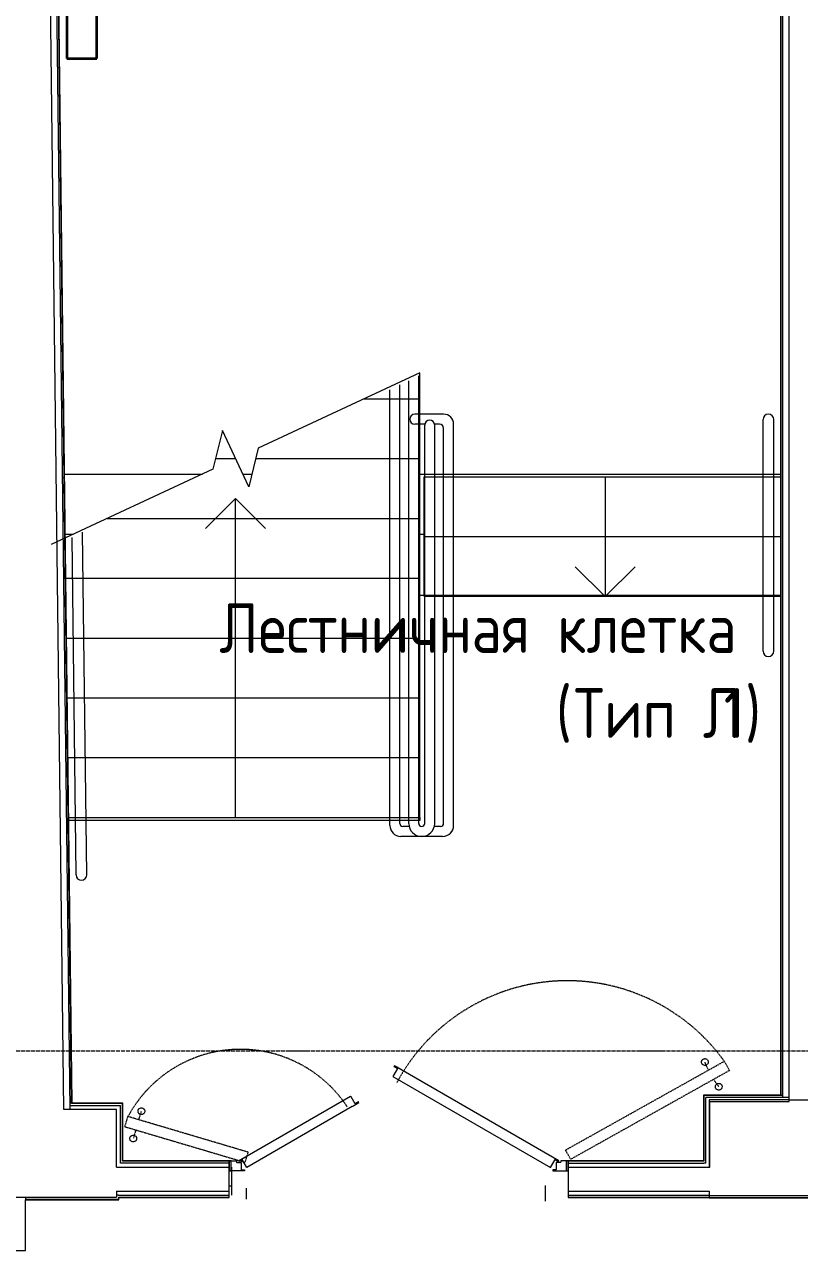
# Model space of a CAD drawing. Header units: millimetres. Extents: x -3929 to 624051, y 52832 to 514950.
# Drawn here: x 214866 to 218753, y 168333 to 174482 of the extents above; entities that cross this region are included whole.
import ezdxf

# ---------------------------------------------------------------- set-up
doc = ezdxf.new("R2010")
doc.units = ezdxf.units.MM
doc.linetypes.add('ADSK_Линия сетки', pattern=[25, 20, -2.5, 0, -2.5])
doc.linetypes.add('ADSK_Штриховая_ш3 п1_5', pattern=[4.5, 3, -1.5])
for name, color, linetype, lineweight in [('Двери', 7, 'Continuous', 9), ('Лестницы', 7, 'Continuous', 9), ('Марки помещений', 7, 'Continuous', 20), ('ОВ-О-Оборудование', 32, 'Continuous', 35), ('Оси', 253, 'Continuous', 9), ('Перекрытие', 7, 'Continuous', 18), ('Стены несущие', 7, 'Continuous', 30), ('Стены отделка', 7, 'Continuous', 30), ('Стены перегородки', 7, 'Continuous', 30), ('Стены штриховка', 7, 'Continuous', 9), ('Стрелки вверх', 7, 'Continuous', 18)]:
    doc.layers.add(name, color=color, linetype=linetype, lineweight=lineweight)
doc.layers.add('Линии', color=7, linetype='Continuous', lineweight=9, true_color=0x00a600)
doc.layers.add('стояки', color=7, linetype='Continuous')
doc.styles.add('GOST Common_2', font='GOST_Common.ttf', dxfattribs={"width": 0.9, "height": 250})

# ---------------------------------------------------------------- blocks, each defined once
blk = doc.blocks.new('*U2948')
at = {"layer": 'ОВ-О-Оборудование', "color": 32, "ltscale": 0.1, "true_color": 0xcd6928}
for p, q in [((900, 75), (-900, 75)), ((-900, 75), (-900, -75)), ((-300, 75), (-300, -75)), ((300, 75), (300, -75)), ((900, -75), (900, 75)), ((-900, -75), (900, -75))]:
    blk.add_line(p, q, dxfattribs=at)
blk = doc.blocks.new('1 этаж')
at = {"layer": 'Двери', "color": 253, "lineweight": 5}
for p, q in [((407475.5, -240970.3), (407453, -241009.3)), ((407460.5, -240956.4), (407458.2, -240960.3)), ((407458.2, -240960.3), (407475.5, -240970.3)), ((408285.8, -241432.9), (407460.5, -240956.4)), ((407453, -241009.3), (408243.7, -241465.8)), ((406677.8, -241432.9), (407240.7, -241107.9)), ((407240.7, -241107.9), (407243, -241111.8)), ((407263, -241146.5), (407243, -241111.8)), ((407248.1, -241160.8), (407282.8, -241140.8)), ((407280.3, -241136.5), (407263, -241146.5)), ((407282.8, -241140.8), (407280.3, -241136.5)), ((407248.1, -241160.8), (406719.9, -241465.8)), ((406631.8, -241482.9), (406631.8, -241432.9)), ((406631.8, -241432.9), (406668, -241432.9)), ((406641.8, -241432.9), (406631.8, -241432.9)), ((406631.8, -241432.9), (406631.8, -241482.9)), ((406641.8, -241482.9), (406641.8, -241432.9)), ((406668, -241432.9), (406668, -241438.4)), ((406670.5, -241440.9), (406691.8, -241440.9)), ((406680, -241436.8), (406677.8, -241432.9)), ((406697.4, -241426.8), (406680, -241436.8)), ((406691.8, -241440.9), (406691.8, -241476.4)), ((406719.9, -241465.8), (406697.4, -241426.8)), ((408243.7, -241465.8), (408266.2, -241426.8)), ((408266.2, -241426.8), (408283.5, -241436.8)), ((408271.8, -241440.9), (408271.8, -241476.4)), ((408293.1, -241440.9), (408271.8, -241440.9)), ((408283.5, -241436.8), (408285.8, -241432.9)), ((408295.6, -241432.9), (408295.6, -241438.4)), ((408331.8, -241432.9), (408295.6, -241432.9)), ((408331.8, -241432.9), (408321.8, -241432.9)), ((408321.8, -241432.9), (408321.8, -241482.9)), ((408331.8, -241482.9), (408331.8, -241432.9)), ((408331.8, -241482.9), (408331.8, -241432.9)), ((406708, -241482.9), (406631.8, -241482.9)), ((406631.8, -241482.9), (406641.8, -241482.9)), ((406694.3, -241478.9), (406708, -241478.9)), ((406708, -241478.9), (406708, -241482.9)), ((408255.6, -241478.9), (408255.6, -241482.9)), ((408269.3, -241478.9), (408255.6, -241478.9)), ((408255.6, -241482.9), (408331.8, -241482.9)), ((408321.8, -241482.9), (408331.8, -241482.9))]:
    blk.add_line(p, q, dxfattribs=at)
for centre, radius, start, end in [((406670.5, -241438.4), 2.52, 180, 270), ((408293.1, -241438.4), 2.52, 270, 0), ((406694.3, -241476.4), 2.5, 180, 270), ((408269.3, -241476.4), 2.5, 270, 0)]:
    blk.add_arc(centre, radius, start, end, dxfattribs=at)
at = {"layer": 'Лестницы', "color": 253, "lineweight": 5}
for p, q in [((407587.4, -237480.1), (406776.9, -237858)), ((407587.4, -237610.8), (407587.4, -237480.1)), ((407307, -237610.8), (407587.4, -237610.8)), ((407307, -237610.8), (407587.4, -237610.8)), ((407587.4, -237910.8), (407587.4, -237610.8)), ((406597.6, -237769.2), (406550.3, -237963.7)), ((406729.6, -238052.4), (406597.6, -237769.2)), ((406776.9, -237858), (406729.6, -238052.4)), ((406563.2, -237910.8), (406663.6, -237910.8)), ((406563.2, -237910.8), (406663.6, -237910.8)), ((406764.1, -237910.8), (407587.4, -237910.8)), ((406764.1, -237910.8), (407587.4, -237910.8)), ((407587.4, -238210.8), (407587.4, -237910.8)), ((406550.3, -237963.7), (405739.8, -238341.6)), ((409396, -238003.3), (407607.4, -238003.3)), ((407607.4, -238003.3), (407607.4, -238303.3)), ((409396, -238003.3), (407607.4, -238003.3)), ((406020.3, -238210.8), (407587.4, -238210.8)), ((406020.3, -238210.8), (407587.4, -238210.8)), ((407587.4, -238510.8), (407587.4, -238210.8)), ((407607.4, -238303.3), (407607.4, -238598.3)), ((409396, -238303.3), (407607.4, -238303.3)), ((409396, -238303.3), (407607.4, -238303.3)), ((405812.4, -238510.8), (407587.4, -238510.8)), ((405812.4, -238510.8), (407587.4, -238510.8)), ((407587.4, -238810.8), (407587.4, -238510.8)), ((409396, -238603.3), (407607.4, -238603.3)), ((405816, -238810.8), (407587.4, -238810.8)), ((405816, -238810.8), (407587.4, -238810.8)), ((407587.4, -239110.8), (407587.4, -238810.8)), ((405819.5, -239110.8), (407587.4, -239110.8)), ((405819.5, -239110.8), (407587.4, -239110.8)), ((407587.4, -239410.8), (407587.4, -239110.8)), ((405823.1, -239410.8), (407587.4, -239410.8)), ((405823.1, -239410.8), (407587.4, -239410.8)), ((407587.4, -239710.8), (407587.4, -239410.8)), ((405826.7, -239710.8), (407587.4, -239710.8)), ((405826.7, -239710.8), (407587.4, -239710.8))]:
    blk.add_line(p, q, dxfattribs=at)
at = {"layer": 'Линии', "color": 253, "lineweight": 5}
for p, q in [((407532.4, -239740.8), (407532.4, -237520.8)), ((407582.4, -239740.8), (407582.4, -237495.8)), ((407437.4, -239750.8), (407437.4, -237565.8)), ((407487.4, -239740.8), (407487.4, -237540.8)), ((407707.4, -237688.3), (407562.4, -237688.3)), ((409309.4, -238876.5), (409309.4, -237715.1)), ((409363, -238876.5), (409363, -237715.1)), ((407612.9, -237738.3), (407562.4, -237738.3)), ((407612.4, -239740.8), (407612.4, -237743.3)), ((407687.4, -237738.3), (407661.9, -237738.3)), ((407662.4, -239740.8), (407662.4, -237743.3)), ((407707.4, -239740.8), (407707.4, -237756.6)), ((407757.4, -239750.8), (407757.4, -237738.3)), ((405863.8, -239999.4), (405843.6, -238305.9)), ((405917.4, -239998.7), (405896.9, -238280.3)), ((407534.2, -239755.8), (407502.4, -239755.8)), ((407692.4, -239755.8), (407660.6, -239755.8)), ((407702.4, -239805.8), (407492.4, -239805.8))]:
    blk.add_line(p, q, dxfattribs=at)
at = {"layer": 'Линии', "color": 253, "linetype": 'ADSK_Штриховая_ш3 п1_5', "lineweight": 5}
for p, q in [((408318.6, -241379.1), (409114.9, -240933.8)), ((409035.1, -240979), (409017.8, -240937.5)), ((409114.9, -240933.8), (409141.4, -240979.7)), ((409141.4, -240979.7), (408344.5, -241425.4)), ((409060.8, -241024.8), (409087.1, -241061.3)), ((406122.7, -241210.6), (406107.6, -241261.4)), ((406727.5, -241389.8), (406122.7, -241210.6)), ((406178.7, -241227.2), (406191.5, -241184)), ((406107.6, -241261.4), (406711.7, -241440.4)), ((406163.6, -241278), (406150.8, -241321.1)), ((406711.7, -241440.4), (406727.5, -241389.8)), ((408344.5, -241425.4), (408318.6, -241379.1)), ((406716.9, -241570.4), (406716.9, -241625.9)), ((408216.9, -241555.9), (408216.9, -241635.9))]:
    blk.add_line(p, q, dxfattribs=at)
for centre in [(409017.8, -240937.5), (409087.1, -241061.3), (406191.5, -241184), (406150.8, -241321.1)]:
    blk.add_circle(centre, 17, dxfattribs=at)
at = {"layer": 'Линии', "color": 253, "lineweight": 5}
for centre, radius, start, end in [((407562.4, -237713.3), 25, 90, 270), ((407707.4, -237738.3), 50, 0, 90), ((409336.2, -237715.1), 26.8, 0, 180), ((407637.4, -237743.3), 25, 0, 180), ((407687.4, -237758.3), 20, 0, 90), ((409336.2, -238876.5), 26.8, 180, 0), ((407502.4, -239740.8), 15, 180, 270), ((407597.4, -239740.8), 65, 180, 0), ((407597.4, -239740.8), 15, 180, 0), ((407692.4, -239740.8), 15, 270, 0), ((407492.4, -239750.8), 55, 180, 270), ((407702.4, -239750.8), 55, 270, 0), ((405890.6, -239999), 26.8, 180.68392, 0.68392)]:
    blk.add_arc(centre, radius, start, end, dxfattribs=at)
at = {"layer": 'Линии', "color": 253, "linetype": 'ADSK_Штриховая_ш3 п1_5', "lineweight": 5}
for centre, radius, start, end in [((408327.2, -241500), 970.1, 35.7071, 151.71677), ((406688.6, -241514.8), 640.9, 33.38099, 151.70631)]:
    blk.add_arc(centre, radius, start, end, dxfattribs=at)
at = {"layer": 'Оси', "color": 253, "linetype": 'ADSK_Линия сетки', "lineweight": 5}
blk.add_line((353580.1, -240881.6), (419809.8, -240881.6), dxfattribs=at)
at = {"layer": 'Перекрытие', "color": 253, "lineweight": 5}
for p, q in [((405806.1, -237988.3), (406497.5, -237988.3)), ((406699.7, -237988.3), (406745.2, -237988.3)), ((407587.4, -237988.3), (409396, -237988.3)), ((405809.8, -238290.5), (405849.5, -238290.5)), ((407587.4, -238290.5), (407607.4, -238290.5)), ((409396, -238598.3), (407587.4, -238598.3)), ((407587.4, -239725.8), (405826.9, -239725.8)), ((407587.4, -239710.8), (407587.4, -239725.8)), ((406641.8, -241464.7), (406643.3, -241464.7)), ((406643.3, -241464.7), (406643.3, -241604.9)), ((406643.3, -241560.4), (406631.8, -241560.4))]:
    blk.add_line(p, q, dxfattribs=at)
at = {"layer": 'Стены несущие', "color": 253, "lineweight": 5}
for p, q in [((405802.2, -241175.9), (405712.8, -233685.3)), ((409438, -233683.9), (409438, -241126.9)), ((409438, -241126.9), (409039.8, -241126.9)), ((409039.8, -241126.9), (409039.8, -241464.9)), ((406066.9, -241175.9), (405802.2, -241175.9)), ((406066.9, -241464.9), (406066.9, -241175.9)), ((406066.9, -241584.9), (406066.9, -241615.9)), ((409039.8, -241584.9), (409039.8, -241606.9)), ((405563.9, -241615.9), (406066.9, -241615.9)), ((409039.8, -241606.9), (410239.8, -241606.9))]:
    blk.add_line(p, q, dxfattribs=at)
at = {"layer": 'Стены отделка', "color": 253, "lineweight": 5}
for p, q in [((405743, -233705.3), (405832.2, -241175.9)), ((405843.8, -241143.9), (405755.2, -233717.3)), ((409408, -241115.5), (409408, -233834.8)), ((409396, -233886.8), (409396, -241103.5)), ((405794.4, -238006.4), (405806.4, -238006.3)), ((405830.3, -240015), (405818.3, -240015.2)), ((405832, -241155.9), (406086.9, -241155.9)), ((406096.9, -241143.9), (405843.8, -241143.9)), ((406086.9, -241444.9), (406086.9, -241155.9)), ((406098.9, -241432.9), (406098.9, -241145.9)), ((409010.8, -241105.5), (409010.8, -241432.9)), ((409396, -241103.5), (409012.8, -241103.5)), ((409439.6, -241115.5), (409022.8, -241115.5)), ((409022.8, -241444.9), (409022.8, -241115.5)), ((409042.8, -241464.9), (409042.8, -241135.5)), ((409042.8, -241135.5), (409439.6, -241135.5)), ((409439.6, -241135.5), (409439.6, -241115.5)), ((406631.8, -241432.9), (406098.9, -241432.9)), ((406631.8, -241464.9), (406631.8, -241432.9)), ((408331.8, -241432.9), (408331.8, -241464.9)), ((409010.8, -241432.9), (408331.8, -241432.9)), ((409022.8, -241444.9), (409012.8, -241444.9)), ((406631.8, -241616.9), (406631.8, -241584.9)), ((408331.8, -241584.9), (408331.8, -241616.9)), ((405610.9, -241882.6), (405610.9, -241627.9)), ((405610.9, -241627.9), (406078.9, -241627.9)), ((406076.9, -241604.9), (406066.9, -241604.9)), ((406078.9, -241616.9), (406631.8, -241616.9)), ((406078.9, -241627.9), (406078.9, -241616.9)), ((408331.8, -241616.9), (409039.8, -241616.9)), ((409022.8, -241604.9), (409039.8, -241604.9)), ((409039.8, -241606.9), (409039.8, -241618.9)), ((409039.8, -241618.9), (410251.8, -241618.9)), ((405148.9, -241882.6), (405610.9, -241882.6))]:
    blk.add_line(p, q, dxfattribs=at)
at = {"layer": 'Стены перегородки', "color": 253, "lineweight": 5}
for p, q in [((406066.9, -241464.9), (406631.8, -241464.9)), ((406631.8, -241584.9), (406631.8, -241464.9)), ((408331.8, -241464.9), (408331.8, -241584.9)), ((408331.8, -241464.9), (409042.8, -241464.9)), ((406066.9, -241584.9), (406631.8, -241584.9)), ((408331.8, -241584.9), (409039.8, -241584.9))]:
    blk.add_line(p, q, dxfattribs=at)
at = {"layer": 'Стены штриховка', "color": 253, "lineweight": 5}
for p, q in [((405841.8, -241145.9), (405753.1, -233715.3)), ((409398, -233886.8), (409398, -241103.5)), ((406098.9, -241145.9), (405841.8, -241145.9)), ((406096.9, -241434.9), (406096.9, -241143.9)), ((406098.9, -241143.9), (406096.9, -241143.9)), ((406098.9, -241145.9), (406098.9, -241143.9)), ((409012.8, -241103.5), (409010.8, -241103.5)), ((409010.8, -241103.5), (409010.8, -241105.5)), ((409408, -241105.5), (409010.8, -241105.5)), ((409012.8, -241103.5), (409012.8, -241434.9)), ((409398, -241103.5), (409408, -241103.5)), ((409438, -241126.9), (409818, -241126.9)), ((406631.8, -241444.9), (406086.9, -241444.9)), ((406631.8, -241434.9), (406096.9, -241434.9)), ((409012.8, -241434.9), (408331.8, -241434.9)), ((408331.8, -241444.9), (409012.8, -241444.9)), ((405610.9, -241615.9), (405610.9, -241627.9)), ((405610.9, -241625.9), (406078.9, -241625.9)), ((406076.9, -241604.9), (406631.8, -241604.9)), ((406078.9, -241616.9), (406078.9, -241614.9)), ((406078.9, -241614.9), (406631.8, -241614.9)), ((408331.8, -241604.9), (409022.8, -241604.9)), ((408331.8, -241614.9), (409039.8, -241614.9)), ((409039.8, -241616.9), (410249.8, -241616.9))]:
    blk.add_line(p, q, dxfattribs=at)
at = {"layer": 'Стрелки вверх', "color": 253, "lineweight": 5}
for p, q in [((408517.7, -238003.3), (408517.7, -238303.3)), ((406663.6, -238110.8), (406513.6, -238260.8)), ((406663.6, -238210.8), (406663.6, -238110.8)), ((406663.6, -238110.8), (406813.6, -238260.8)), ((406663.6, -238510.8), (406663.6, -238210.8)), ((408517.7, -238303.3), (408517.7, -238598.3)), ((406663.6, -238810.8), (406663.6, -238510.8)), ((408517.7, -238603.3), (408367.7, -238453.3)), ((408517.7, -238603.3), (408667.7, -238453.3)), ((406663.6, -239110.8), (406663.6, -238810.8)), ((406663.6, -239410.8), (406663.6, -239110.8)), ((406663.6, -239710.8), (406663.6, -239410.8))]:
    blk.add_line(p, q, dxfattribs=at)
at = {"layer": 'Марки помещений', "color": 253, "lineweight": 5, "style": 'GOST Common_2', "width": 0.9}
for s, p in [('Лестничная клетка', (406582.7, -238885.7)), ('(', (408270.2, -239311.9)), ('Тип Л', (408360.2, -239311.9)), ('1)', (409112.3, -239311.9))]:
    blk.add_text(s, height=250, dxfattribs=at).set_placement(p)

msp = doc.modelspace()

# ---------------------------------------------------------------- block references
at = {"layer": 'ОВ-О-Оборудование', "ltscale": 10, "rotation": 270}
msp.add_blockref('*U2948', (215154.379, 175210.701), dxfattribs=at)
at = {"layer": 'стояки', "color": 5, "lineweight": 40}
msp.add_blockref('1 этаж', (-190738.98, 410215.433), dxfattribs=at)

doc.saveas('drawing.dxf')
